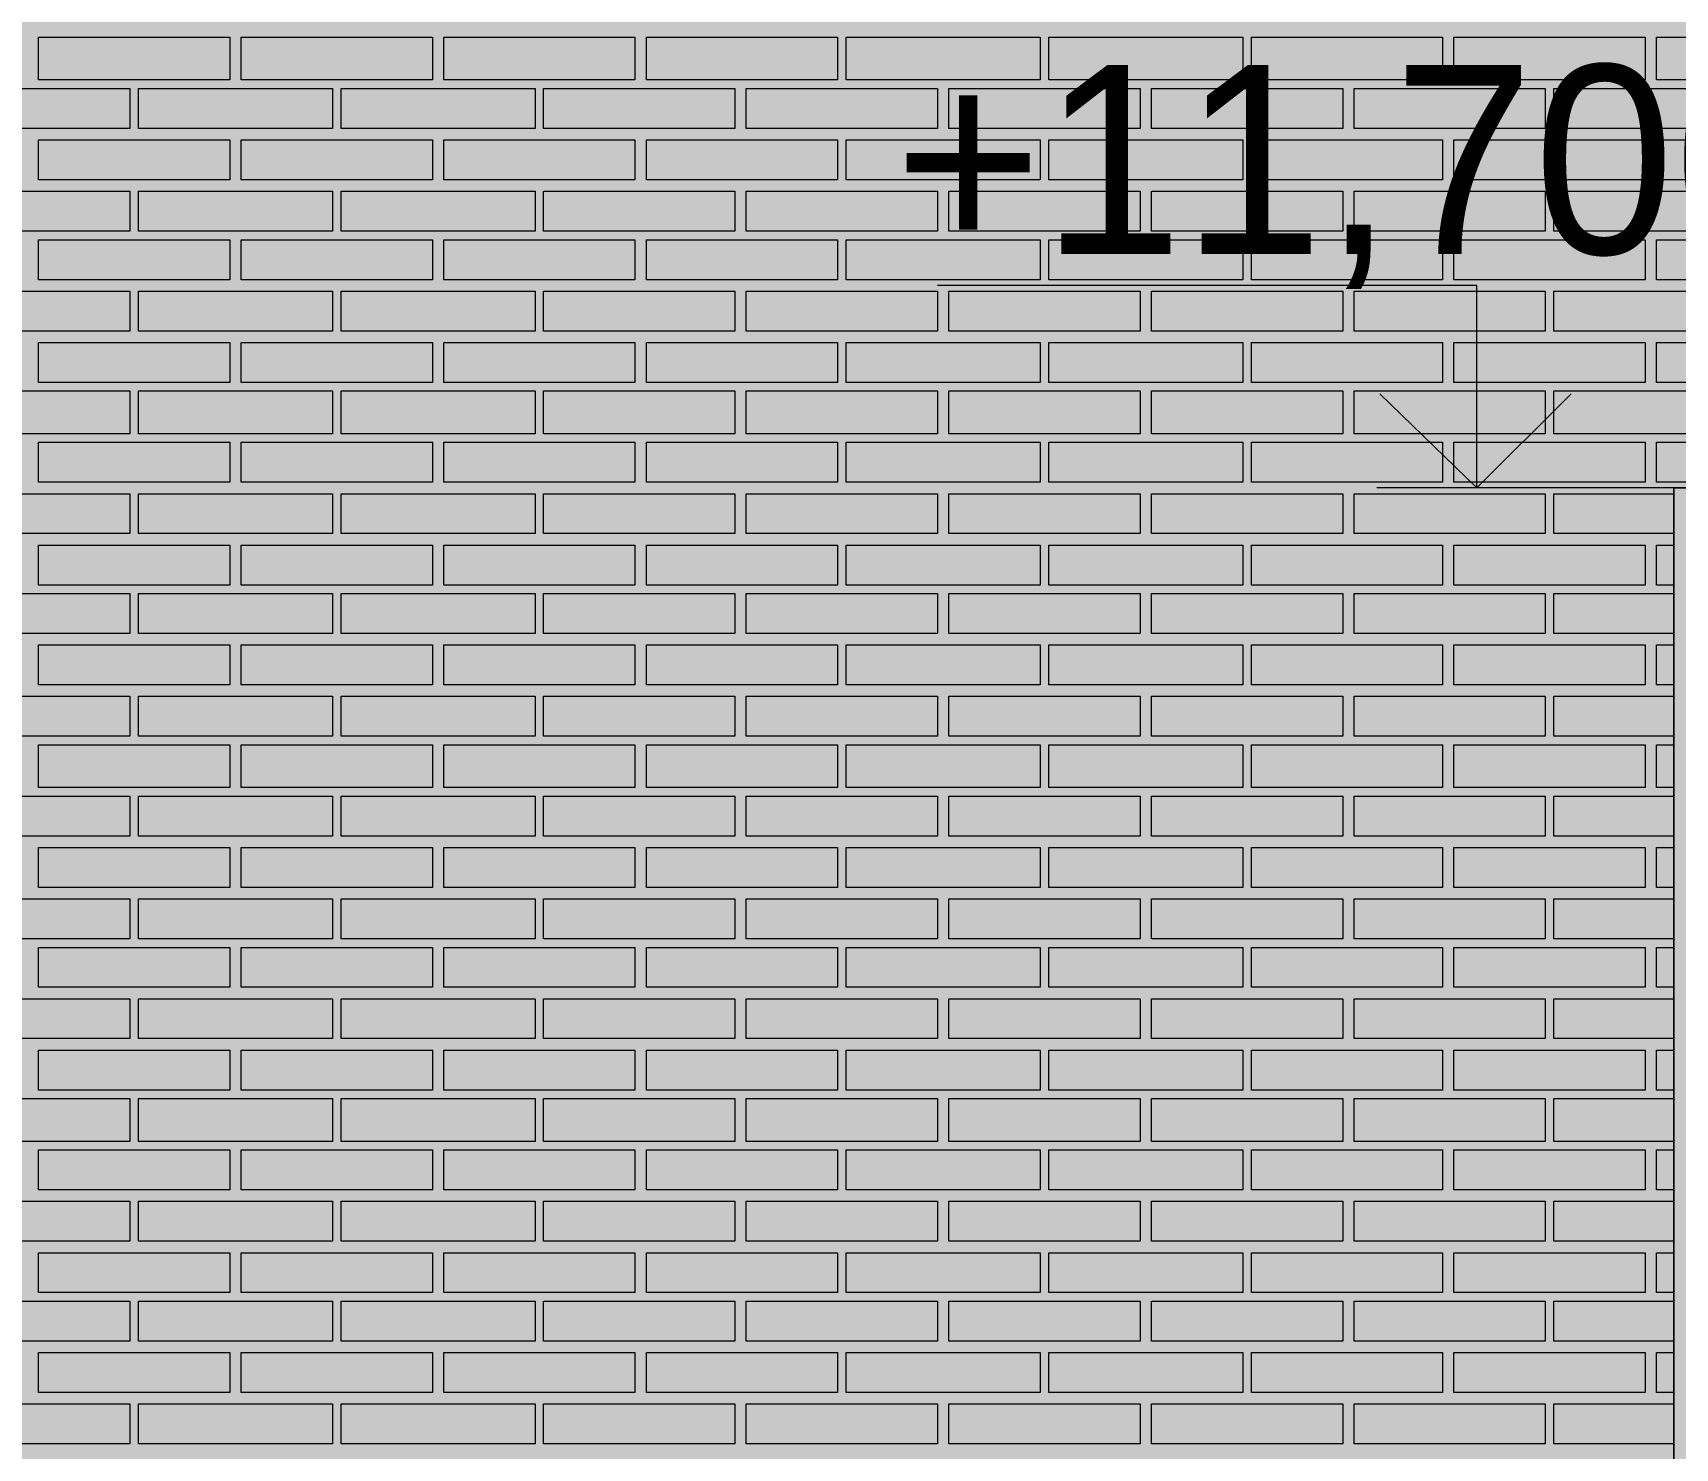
# Model space of a CAD drawing. Header units: millimetres. Extents: x -28928 to 100580, y -22867 to 36490.
# Drawn here: x -17255 to -14820, y 5506 to 7605 of the extents above; entities that cross this region are included whole.
import ezdxf

# ---------------------------------------------------------------- set-up
doc = ezdxf.new("R2010")
doc.units = ezdxf.units.MM
doc.layers.add('PDF _Геометрия', color=7, linetype='Continuous', true_color=0x8f8e8d)
doc.layers.add('PDF _Сплошная заливка', color=7, linetype='Continuous', true_color=0xffffff)
doc.layers.add('PDF _Текст', color=7, linetype='Continuous')

msp = doc.modelspace()

# ---------------------------------------------------------------- hatches: boundary and pattern name
at = {"layer": 'PDF _Сплошная заливка', "true_color": 0xdcd6cf, "transparency": 33554559}
h = msp.add_hatch(color=254, dxfattribs=at)
h.paths.add_polyline_path([(-15922.4, -4713.2), (-15922.4, -1464), (-13823.9, -1464), (-13823.9, -4713.2), (-13561.6, -4713.2), (-13561.6, -1163.6), (-19459.3, -1163.6), (-19459.3, -4713.2), (-17919.3, -4713.2), (-17919.3, -1464), (-16518.9, -1464), (-16518.9, -4713.2)])
h.paths.add_polyline_path([(-19700.5, -482.4), (-9335.1, -482.4), (-9335.1, 4218), (-12072.4, 4218), (-12072.4, 6929.9), (-9335.1, 6929.9), (-9335.1, 9028.4), (-21815.9, 9028.4), (-21815.9, -4713.2), (-19776.6, -4713.2), (-19776.6, -727.8), (-19730.1, -727.8), (-19730.1, -820.9), (-19708.9, -820.9), (-19708.9, -719.3), (-19700.5, -719.3)])
h.paths.add_polyline_path([(-10972.4, -4713.2), (-10972.4, -1464), (-9576.3, -1464), (-9576.3, -4713.2), (-9335.1, -4713.2), (-9335.1, -1163.6), (-13383.9, -1163.6), (-13383.9, -4713.2), (-13121.6, -4713.2), (-13121.6, -1464), (-11323.6, -1464), (-11323.6, -4713.2)])

# ---------------------------------------------------------------- linework, layer by layer
at = {"layer": 'PDF _Геометрия', "lineweight": 9}
for points in [[(-16963.2, 7534.9), (-17102.8, 7534.9), (-17246.6, 7534.9), (-17246.6, 7598.4), (-17102.8, 7598.4), (-16963.2, 7598.4)], [(-16662.8, 7534.9), (-16806.6, 7534.9), (-16946.3, 7534.9), (-16946.3, 7598.4), (-16806.6, 7598.4), (-16662.8, 7598.4)], [(-16362.4, 7534.9), (-16506.3, 7534.9), (-16645.9, 7534.9), (-16645.9, 7598.4), (-16506.3, 7598.4), (-16362.4, 7598.4)], [(-16062, 7534.9), (-16205.9, 7534.9), (-16345.5, 7534.9), (-16345.5, 7598.4), (-16205.9, 7598.4), (-16062, 7598.4)], [(-15761.6, 7534.9), (-15905.5, 7534.9), (-16049.3, 7534.9), (-16049.3, 7598.4), (-15905.5, 7598.4), (-15761.6, 7598.4)], [(-15461.3, 7534.9), (-15605.1, 7534.9), (-15748.9, 7534.9), (-15748.9, 7598.4), (-15605.1, 7598.4), (-15461.3, 7598.4)], [(-15165.1, 7534.9), (-15304.7, 7534.9), (-15448.6, 7534.9), (-15448.6, 7598.4), (-15304.7, 7598.4), (-15165.1, 7598.4)], [(-14864.7, 7534.9), (-15004.3, 7534.9), (-15148.2, 7534.9), (-15148.2, 7598.4), (-15004.3, 7598.4), (-14864.7, 7598.4)], [(-14564.3, 7534.9), (-14703.9, 7534.9), (-14847.8, 7534.9), (-14847.8, 7598.4), (-14703.9, 7598.4), (-14564.3, 7598.4)], [(-17111.3, 7522.2), (-17111.3, 7463), (-17394.7, 7463), (-17394.7, 7522.2)], [(-16810.9, 7522.2), (-16810.9, 7463), (-17098.6, 7463), (-17098.6, 7522.2)], [(-16510.5, 7522.2), (-16510.5, 7463), (-16798.2, 7463), (-16798.2, 7522.2)], [(-16214.3, 7522.2), (-16214.3, 7463), (-16497.8, 7463), (-16497.8, 7522.2)], [(-15913.9, 7522.2), (-15913.9, 7463), (-16197.4, 7463), (-16197.4, 7522.2)], [(-15613.6, 7522.2), (-15613.6, 7463), (-15897, 7463), (-15897, 7522.2)], [(-15313.2, 7522.2), (-15313.2, 7463), (-15596.6, 7463), (-15596.6, 7522.2)], [(-15012.8, 7522.2), (-15012.8, 7463), (-15296.3, 7463), (-15296.3, 7522.2)], [(-14712.4, 7522.2), (-14712.4, 7463), (-15000.1, 7463), (-15000.1, 7522.2)], [(-16963.2, 7386.8), (-17102.8, 7386.8), (-17246.6, 7386.8), (-17246.6, 7446), (-17102.8, 7446), (-16963.2, 7446)], [(-16662.8, 7386.8), (-16806.6, 7386.8), (-16946.3, 7386.8), (-16946.3, 7446), (-16806.6, 7446), (-16662.8, 7446)], [(-16362.4, 7386.8), (-16506.3, 7386.8), (-16645.9, 7386.8), (-16645.9, 7446), (-16506.3, 7446), (-16362.4, 7446)], [(-16062, 7386.8), (-16205.9, 7386.8), (-16345.5, 7386.8), (-16345.5, 7446), (-16205.9, 7446), (-16062, 7446)], [(-15761.6, 7386.8), (-15905.5, 7386.8), (-16049.3, 7386.8), (-16049.3, 7446), (-15905.5, 7446), (-15761.6, 7446)], [(-15461.3, 7386.8), (-15605.1, 7386.8), (-15748.9, 7386.8), (-15748.9, 7446), (-15605.1, 7446), (-15461.3, 7446)], [(-15165.1, 7386.8), (-15304.7, 7386.8), (-15448.6, 7386.8), (-15448.6, 7446), (-15304.7, 7446), (-15165.1, 7446)], [(-14864.7, 7386.8), (-15004.3, 7386.8), (-15148.2, 7386.8), (-15148.2, 7446), (-15004.3, 7446), (-14864.7, 7446)], [(-14564.3, 7386.8), (-14703.9, 7386.8), (-14847.8, 7386.8), (-14847.8, 7446), (-14703.9, 7446), (-14564.3, 7446)], [(-17111.3, 7369.9), (-17111.3, 7310.7), (-17394.7, 7310.7), (-17394.7, 7369.9)], [(-16810.9, 7369.9), (-16810.9, 7310.7), (-17098.6, 7310.7), (-17098.6, 7369.9)], [(-16510.5, 7369.9), (-16510.5, 7310.7), (-16798.2, 7310.7), (-16798.2, 7369.9)], [(-16214.3, 7369.9), (-16214.3, 7310.7), (-16497.8, 7310.7), (-16497.8, 7369.9)], [(-15913.9, 7369.9), (-15913.9, 7310.7), (-16197.4, 7310.7), (-16197.4, 7369.9)], [(-15613.6, 7369.9), (-15613.6, 7310.7), (-15897, 7310.7), (-15897, 7369.9)], [(-15313.2, 7369.9), (-15313.2, 7310.7), (-15596.6, 7310.7), (-15596.6, 7369.9)], [(-15012.8, 7369.9), (-15012.8, 7310.7), (-15296.3, 7310.7), (-15296.3, 7369.9)], [(-14712.4, 7369.9), (-14712.4, 7310.7), (-15000.1, 7310.7), (-15000.1, 7369.9)], [(-16963.2, 7238.7), (-17102.8, 7238.7), (-17246.6, 7238.7), (-17246.6, 7298), (-17102.8, 7298), (-16963.2, 7298)], [(-16662.8, 7238.7), (-16806.6, 7238.7), (-16946.3, 7238.7), (-16946.3, 7298), (-16806.6, 7298), (-16662.8, 7298)], [(-16362.4, 7238.7), (-16506.3, 7238.7), (-16645.9, 7238.7), (-16645.9, 7298), (-16506.3, 7298), (-16362.4, 7298)], [(-16062, 7238.7), (-16205.9, 7238.7), (-16345.5, 7238.7), (-16345.5, 7298), (-16205.9, 7298), (-16062, 7298)], [(-15761.6, 7238.7), (-15905.5, 7238.7), (-16049.3, 7238.7), (-16049.3, 7298), (-15905.5, 7298), (-15761.6, 7298)], [(-15461.3, 7238.7), (-15605.1, 7238.7), (-15748.9, 7238.7), (-15748.9, 7298), (-15605.1, 7298), (-15461.3, 7298)], [(-15165.1, 7238.7), (-15304.7, 7238.7), (-15448.6, 7238.7), (-15448.6, 7298), (-15304.7, 7298), (-15165.1, 7298)], [(-14864.7, 7238.7), (-15004.3, 7238.7), (-15148.2, 7238.7), (-15148.2, 7298), (-15004.3, 7298), (-14864.7, 7298)], [(-14564.3, 7238.7), (-14703.9, 7238.7), (-14847.8, 7238.7), (-14847.8, 7298), (-14703.9, 7298), (-14564.3, 7298)], [(-17111.3, 7221.8), (-17111.3, 7162.6), (-17394.7, 7162.6), (-17394.7, 7221.8)], [(-16810.9, 7221.8), (-16810.9, 7162.6), (-17098.6, 7162.6), (-17098.6, 7221.8)], [(-16510.5, 7221.8), (-16510.5, 7162.6), (-16798.2, 7162.6), (-16798.2, 7221.8)], [(-16214.3, 7221.8), (-16214.3, 7162.6), (-16497.8, 7162.6), (-16497.8, 7221.8)], [(-15913.9, 7221.8), (-15913.9, 7162.6), (-16197.4, 7162.6), (-16197.4, 7221.8)], [(-15613.6, 7221.8), (-15613.6, 7162.6), (-15897, 7162.6), (-15897, 7221.8)], [(-15313.2, 7221.8), (-15313.2, 7162.6), (-15596.6, 7162.6), (-15596.6, 7221.8)], [(-15012.8, 7221.8), (-15012.8, 7162.6), (-15296.3, 7162.6), (-15296.3, 7221.8)], [(-14712.4, 7221.8), (-14712.4, 7162.6), (-15000.1, 7162.6), (-15000.1, 7221.8)], [(-16963.2, 7086.4), (-17102.8, 7086.4), (-17246.6, 7086.4), (-17246.6, 7145.7), (-17102.8, 7145.7), (-16963.2, 7145.7)], [(-16662.8, 7086.4), (-16806.6, 7086.4), (-16946.3, 7086.4), (-16946.3, 7145.7), (-16806.6, 7145.7), (-16662.8, 7145.7)], [(-16362.4, 7086.4), (-16506.3, 7086.4), (-16645.9, 7086.4), (-16645.9, 7145.7), (-16506.3, 7145.7), (-16362.4, 7145.7)], [(-16062, 7086.4), (-16205.9, 7086.4), (-16345.5, 7086.4), (-16345.5, 7145.7), (-16205.9, 7145.7), (-16062, 7145.7)], [(-15761.6, 7086.4), (-15905.5, 7086.4), (-16049.3, 7086.4), (-16049.3, 7145.7), (-15905.5, 7145.7), (-15761.6, 7145.7)], [(-15461.3, 7086.4), (-15605.1, 7086.4), (-15748.9, 7086.4), (-15748.9, 7145.7), (-15605.1, 7145.7), (-15461.3, 7145.7)], [(-15165.1, 7086.4), (-15304.7, 7086.4), (-15448.6, 7086.4), (-15448.6, 7145.7), (-15304.7, 7145.7), (-15165.1, 7145.7)], [(-14864.7, 7086.4), (-15004.3, 7086.4), (-15148.2, 7086.4), (-15148.2, 7145.7), (-15004.3, 7145.7), (-14864.7, 7145.7)], [(-14564.3, 7086.4), (-14703.9, 7086.4), (-14847.8, 7086.4), (-14847.8, 7145.7), (-14703.9, 7145.7), (-14564.3, 7145.7)], [(-17111.3, 7073.7), (-17111.3, 7010.3), (-17394.7, 7010.3), (-17394.7, 7073.7)], [(-16810.9, 7073.7), (-16810.9, 7010.3), (-17098.6, 7010.3), (-17098.6, 7073.7)], [(-16510.5, 7073.7), (-16510.5, 7010.3), (-16798.2, 7010.3), (-16798.2, 7073.7)], [(-16214.3, 7073.7), (-16214.3, 7010.3), (-16497.8, 7010.3), (-16497.8, 7073.7)], [(-15913.9, 7073.7), (-15913.9, 7010.3), (-16197.4, 7010.3), (-16197.4, 7073.7)], [(-15613.6, 7073.7), (-15613.6, 7010.3), (-15897, 7010.3), (-15897, 7073.7)], [(-15313.2, 7073.7), (-15313.2, 7010.3), (-15596.6, 7010.3), (-15596.6, 7073.7)], [(-15012.8, 7073.7), (-15012.8, 7010.3), (-15296.3, 7010.3), (-15296.3, 7073.7)], [(-14712.4, 7073.7), (-14712.4, 7010.3), (-15000.1, 7010.3), (-15000.1, 7073.7)], [(-16963.2, 6938.4), (-17102.8, 6938.4), (-17246.6, 6938.4), (-17246.6, 6997.6), (-17102.8, 6997.6), (-16963.2, 6997.6)], [(-16662.8, 6938.4), (-16806.6, 6938.4), (-16946.3, 6938.4), (-16946.3, 6997.6), (-16806.6, 6997.6), (-16662.8, 6997.6)], [(-16362.4, 6938.4), (-16506.3, 6938.4), (-16645.9, 6938.4), (-16645.9, 6997.6), (-16506.3, 6997.6), (-16362.4, 6997.6)], [(-16062, 6938.4), (-16205.9, 6938.4), (-16345.5, 6938.4), (-16345.5, 6997.6), (-16205.9, 6997.6), (-16062, 6997.6)], [(-15761.6, 6938.4), (-15905.5, 6938.4), (-16049.3, 6938.4), (-16049.3, 6997.6), (-15905.5, 6997.6), (-15761.6, 6997.6)], [(-15461.3, 6938.4), (-15605.1, 6938.4), (-15748.9, 6938.4), (-15748.9, 6997.6), (-15605.1, 6997.6), (-15461.3, 6997.6)], [(-15165.1, 6938.4), (-15304.7, 6938.4), (-15448.6, 6938.4), (-15448.6, 6997.6), (-15304.7, 6997.6), (-15165.1, 6997.6)], [(-14864.7, 6938.4), (-15004.3, 6938.4), (-15148.2, 6938.4), (-15148.2, 6997.6), (-15004.3, 6997.6), (-14864.7, 6997.6)], [(-14564.3, 6938.4), (-14703.9, 6938.4), (-14847.8, 6938.4), (-14847.8, 6997.6), (-14703.9, 6997.6), (-14564.3, 6997.6)], [(-17111.3, 6921.4), (-17111.3, 6862.2), (-17394.7, 6862.2), (-17394.7, 6921.4)], [(-16810.9, 6921.4), (-16810.9, 6862.2), (-17098.6, 6862.2), (-17098.6, 6921.4)], [(-16510.5, 6921.4), (-16510.5, 6862.2), (-16798.2, 6862.2), (-16798.2, 6921.4)], [(-16214.3, 6921.4), (-16214.3, 6862.2), (-16497.8, 6862.2), (-16497.8, 6921.4)], [(-15913.9, 6921.4), (-15913.9, 6862.2), (-16197.4, 6862.2), (-16197.4, 6921.4)], [(-15613.6, 6921.4), (-15613.6, 6862.2), (-15897, 6862.2), (-15897, 6921.4)], [(-15313.2, 6921.4), (-15313.2, 6862.2), (-15596.6, 6862.2), (-15596.6, 6921.4)], [(-15012.8, 6921.4), (-15012.8, 6862.2), (-15296.3, 6862.2), (-15296.3, 6921.4)], [(-16963.2, 6786), (-17102.8, 6786), (-17246.6, 6786), (-17246.6, 6845.3), (-17102.8, 6845.3), (-16963.2, 6845.3)], [(-16662.8, 6786), (-16806.6, 6786), (-16946.3, 6786), (-16946.3, 6845.3), (-16806.6, 6845.3), (-16662.8, 6845.3)], [(-16362.4, 6786), (-16506.3, 6786), (-16645.9, 6786), (-16645.9, 6845.3), (-16506.3, 6845.3), (-16362.4, 6845.3)], [(-16062, 6786), (-16205.9, 6786), (-16345.5, 6786), (-16345.5, 6845.3), (-16205.9, 6845.3), (-16062, 6845.3)], [(-15761.6, 6786), (-15905.5, 6786), (-16049.3, 6786), (-16049.3, 6845.3), (-15905.5, 6845.3), (-15761.6, 6845.3)], [(-15461.3, 6786), (-15605.1, 6786), (-15748.9, 6786), (-15748.9, 6845.3), (-15605.1, 6845.3), (-15461.3, 6845.3)], [(-15165.1, 6786), (-15304.7, 6786), (-15448.6, 6786), (-15448.6, 6845.3), (-15304.7, 6845.3), (-15165.1, 6845.3)], [(-14864.7, 6786), (-15004.3, 6786), (-15148.2, 6786), (-15148.2, 6845.3), (-15004.3, 6845.3), (-14864.7, 6845.3)], [(-17111.3, 6773.4), (-17111.3, 6714.1), (-17394.7, 6714.1), (-17394.7, 6773.4)], [(-16810.9, 6773.4), (-16810.9, 6714.1), (-17098.6, 6714.1), (-17098.6, 6773.4)], [(-16510.5, 6773.4), (-16510.5, 6714.1), (-16798.2, 6714.1), (-16798.2, 6773.4)], [(-16214.3, 6773.4), (-16214.3, 6714.1), (-16497.8, 6714.1), (-16497.8, 6773.4)], [(-15913.9, 6773.4), (-15913.9, 6714.1), (-16197.4, 6714.1), (-16197.4, 6773.4)], [(-15613.6, 6773.4), (-15613.6, 6714.1), (-15897, 6714.1), (-15897, 6773.4)], [(-15313.2, 6773.4), (-15313.2, 6714.1), (-15596.6, 6714.1), (-15596.6, 6773.4)], [(-15012.8, 6773.4), (-15012.8, 6714.1), (-15296.3, 6714.1), (-15296.3, 6773.4)], [(-16963.2, 6638), (-17102.8, 6638), (-17246.6, 6638), (-17246.6, 6697.2), (-17102.8, 6697.2), (-16963.2, 6697.2)], [(-16662.8, 6638), (-16806.6, 6638), (-16946.3, 6638), (-16946.3, 6697.2), (-16806.6, 6697.2), (-16662.8, 6697.2)], [(-16362.4, 6638), (-16506.3, 6638), (-16645.9, 6638), (-16645.9, 6697.2), (-16506.3, 6697.2), (-16362.4, 6697.2)], [(-16062, 6638), (-16205.9, 6638), (-16345.5, 6638), (-16345.5, 6697.2), (-16205.9, 6697.2), (-16062, 6697.2)], [(-15761.6, 6638), (-15905.5, 6638), (-16049.3, 6638), (-16049.3, 6697.2), (-15905.5, 6697.2), (-15761.6, 6697.2)], [(-15461.3, 6638), (-15605.1, 6638), (-15748.9, 6638), (-15748.9, 6697.2), (-15605.1, 6697.2), (-15461.3, 6697.2)], [(-15165.1, 6638), (-15304.7, 6638), (-15448.6, 6638), (-15448.6, 6697.2), (-15304.7, 6697.2), (-15165.1, 6697.2)], [(-14864.7, 6638), (-15004.3, 6638), (-15148.2, 6638), (-15148.2, 6697.2), (-15004.3, 6697.2), (-14864.7, 6697.2)], [(-17111.3, 6621), (-17111.3, 6561.8), (-17394.7, 6561.8), (-17394.7, 6621)], [(-16810.9, 6621), (-16810.9, 6561.8), (-17098.6, 6561.8), (-17098.6, 6621)], [(-16510.5, 6621), (-16510.5, 6561.8), (-16798.2, 6561.8), (-16798.2, 6621)], [(-16214.3, 6621), (-16214.3, 6561.8), (-16497.8, 6561.8), (-16497.8, 6621)], [(-15913.9, 6621), (-15913.9, 6561.8), (-16197.4, 6561.8), (-16197.4, 6621)], [(-15613.6, 6621), (-15613.6, 6561.8), (-15897, 6561.8), (-15897, 6621)], [(-15313.2, 6621), (-15313.2, 6561.8), (-15596.6, 6561.8), (-15596.6, 6621)], [(-15012.8, 6621), (-15012.8, 6561.8), (-15296.3, 6561.8), (-15296.3, 6621)], [(-16963.2, 6485.7), (-17102.8, 6485.7), (-17246.6, 6485.7), (-17246.6, 6549.1), (-17102.8, 6549.1), (-16963.2, 6549.1)], [(-16662.8, 6485.7), (-16806.6, 6485.7), (-16946.3, 6485.7), (-16946.3, 6549.1), (-16806.6, 6549.1), (-16662.8, 6549.1)], [(-16362.4, 6485.7), (-16506.3, 6485.7), (-16645.9, 6485.7), (-16645.9, 6549.1), (-16506.3, 6549.1), (-16362.4, 6549.1)], [(-16062, 6485.7), (-16205.9, 6485.7), (-16345.5, 6485.7), (-16345.5, 6549.1), (-16205.9, 6549.1), (-16062, 6549.1)], [(-15761.6, 6485.7), (-15905.5, 6485.7), (-16049.3, 6485.7), (-16049.3, 6549.1), (-15905.5, 6549.1), (-15761.6, 6549.1)], [(-15461.3, 6485.7), (-15605.1, 6485.7), (-15748.9, 6485.7), (-15748.9, 6549.1), (-15605.1, 6549.1), (-15461.3, 6549.1)], [(-15165.1, 6485.7), (-15304.7, 6485.7), (-15448.6, 6485.7), (-15448.6, 6549.1), (-15304.7, 6549.1), (-15165.1, 6549.1)], [(-14864.7, 6485.7), (-15004.3, 6485.7), (-15148.2, 6485.7), (-15148.2, 6549.1), (-15004.3, 6549.1), (-14864.7, 6549.1)], [(-17111.3, 6473), (-17111.3, 6413.7), (-17394.7, 6413.7), (-17394.7, 6473)], [(-16810.9, 6473), (-16810.9, 6413.7), (-17098.6, 6413.7), (-17098.6, 6473)], [(-16510.5, 6473), (-16510.5, 6413.7), (-16798.2, 6413.7), (-16798.2, 6473)], [(-16214.3, 6473), (-16214.3, 6413.7), (-16497.8, 6413.7), (-16497.8, 6473)], [(-15913.9, 6473), (-15913.9, 6413.7), (-16197.4, 6413.7), (-16197.4, 6473)], [(-15613.6, 6473), (-15613.6, 6413.7), (-15897, 6413.7), (-15897, 6473)], [(-15313.2, 6473), (-15313.2, 6413.7), (-15596.6, 6413.7), (-15596.6, 6473)], [(-15012.8, 6473), (-15012.8, 6413.7), (-15296.3, 6413.7), (-15296.3, 6473)], [(-16963.2, 6337.6), (-17102.8, 6337.6), (-17246.6, 6337.6), (-17246.6, 6396.8), (-17102.8, 6396.8), (-16963.2, 6396.8)], [(-16662.8, 6337.6), (-16806.6, 6337.6), (-16946.3, 6337.6), (-16946.3, 6396.8), (-16806.6, 6396.8), (-16662.8, 6396.8)], [(-16362.4, 6337.6), (-16506.3, 6337.6), (-16645.9, 6337.6), (-16645.9, 6396.8), (-16506.3, 6396.8), (-16362.4, 6396.8)], [(-16062, 6337.6), (-16205.9, 6337.6), (-16345.5, 6337.6), (-16345.5, 6396.8), (-16205.9, 6396.8), (-16062, 6396.8)], [(-15761.6, 6337.6), (-15905.5, 6337.6), (-16049.3, 6337.6), (-16049.3, 6396.8), (-15905.5, 6396.8), (-15761.6, 6396.8)], [(-15461.3, 6337.6), (-15605.1, 6337.6), (-15748.9, 6337.6), (-15748.9, 6396.8), (-15605.1, 6396.8), (-15461.3, 6396.8)], [(-15165.1, 6337.6), (-15304.7, 6337.6), (-15448.6, 6337.6), (-15448.6, 6396.8), (-15304.7, 6396.8), (-15165.1, 6396.8)], [(-14864.7, 6337.6), (-15004.3, 6337.6), (-15148.2, 6337.6), (-15148.2, 6396.8), (-15004.3, 6396.8), (-14864.7, 6396.8)], [(-17111.3, 6320.7), (-17111.3, 6261.4), (-17394.7, 6261.4), (-17394.7, 6320.7)], [(-16810.9, 6320.7), (-16810.9, 6261.4), (-17098.6, 6261.4), (-17098.6, 6320.7)], [(-16510.5, 6320.7), (-16510.5, 6261.4), (-16798.2, 6261.4), (-16798.2, 6320.7)], [(-16214.3, 6320.7), (-16214.3, 6261.4), (-16497.8, 6261.4), (-16497.8, 6320.7)], [(-15913.9, 6320.7), (-15913.9, 6261.4), (-16197.4, 6261.4), (-16197.4, 6320.7)], [(-15613.6, 6320.7), (-15613.6, 6261.4), (-15897, 6261.4), (-15897, 6320.7)], [(-15313.2, 6320.7), (-15313.2, 6261.4), (-15596.6, 6261.4), (-15596.6, 6320.7)], [(-15012.8, 6320.7), (-15012.8, 6261.4), (-15296.3, 6261.4), (-15296.3, 6320.7)], [(-16963.2, 6189.5), (-17102.8, 6189.5), (-17246.6, 6189.5), (-17246.6, 6248.7), (-17102.8, 6248.7), (-16963.2, 6248.7)], [(-16662.8, 6189.5), (-16806.6, 6189.5), (-16946.3, 6189.5), (-16946.3, 6248.7), (-16806.6, 6248.7), (-16662.8, 6248.7)], [(-16362.4, 6189.5), (-16506.3, 6189.5), (-16645.9, 6189.5), (-16645.9, 6248.7), (-16506.3, 6248.7), (-16362.4, 6248.7)], [(-16062, 6189.5), (-16205.9, 6189.5), (-16345.5, 6189.5), (-16345.5, 6248.7), (-16205.9, 6248.7), (-16062, 6248.7)], [(-15761.6, 6189.5), (-15905.5, 6189.5), (-16049.3, 6189.5), (-16049.3, 6248.7), (-15905.5, 6248.7), (-15761.6, 6248.7)], [(-15461.3, 6189.5), (-15605.1, 6189.5), (-15748.9, 6189.5), (-15748.9, 6248.7), (-15605.1, 6248.7), (-15461.3, 6248.7)], [(-15165.1, 6189.5), (-15304.7, 6189.5), (-15448.6, 6189.5), (-15448.6, 6248.7), (-15304.7, 6248.7), (-15165.1, 6248.7)], [(-14864.7, 6189.5), (-15004.3, 6189.5), (-15148.2, 6189.5), (-15148.2, 6248.7), (-15004.3, 6248.7), (-14864.7, 6248.7)], [(-17111.3, 6172.6), (-17111.3, 6113.4), (-17394.7, 6113.4), (-17394.7, 6172.6)], [(-16810.9, 6172.6), (-16810.9, 6113.4), (-17098.6, 6113.4), (-17098.6, 6172.6)], [(-16510.5, 6172.6), (-16510.5, 6113.4), (-16798.2, 6113.4), (-16798.2, 6172.6)], [(-16214.3, 6172.6), (-16214.3, 6113.4), (-16497.8, 6113.4), (-16497.8, 6172.6)], [(-15913.9, 6172.6), (-15913.9, 6113.4), (-16197.4, 6113.4), (-16197.4, 6172.6)], [(-15613.6, 6172.6), (-15613.6, 6113.4), (-15897, 6113.4), (-15897, 6172.6)], [(-15313.2, 6172.6), (-15313.2, 6113.4), (-15596.6, 6113.4), (-15596.6, 6172.6)], [(-15012.8, 6172.6), (-15012.8, 6113.4), (-15296.3, 6113.4), (-15296.3, 6172.6)], [(-16963.2, 6037.2), (-17102.8, 6037.2), (-17246.6, 6037.2), (-17246.6, 6096.4), (-17102.8, 6096.4), (-16963.2, 6096.4)], [(-16662.8, 6037.2), (-16806.6, 6037.2), (-16946.3, 6037.2), (-16946.3, 6096.4), (-16806.6, 6096.4), (-16662.8, 6096.4)], [(-16362.4, 6037.2), (-16506.3, 6037.2), (-16645.9, 6037.2), (-16645.9, 6096.4), (-16506.3, 6096.4), (-16362.4, 6096.4)], [(-16062, 6037.2), (-16205.9, 6037.2), (-16345.5, 6037.2), (-16345.5, 6096.4), (-16205.9, 6096.4), (-16062, 6096.4)], [(-15761.6, 6037.2), (-15905.5, 6037.2), (-16049.3, 6037.2), (-16049.3, 6096.4), (-15905.5, 6096.4), (-15761.6, 6096.4)], [(-15461.3, 6037.2), (-15605.1, 6037.2), (-15748.9, 6037.2), (-15748.9, 6096.4), (-15605.1, 6096.4), (-15461.3, 6096.4)], [(-15165.1, 6037.2), (-15304.7, 6037.2), (-15448.6, 6037.2), (-15448.6, 6096.4), (-15304.7, 6096.4), (-15165.1, 6096.4)], [(-14864.7, 6037.2), (-15004.3, 6037.2), (-15148.2, 6037.2), (-15148.2, 6096.4), (-15004.3, 6096.4), (-14864.7, 6096.4)], [(-17111.3, 6024.5), (-17111.3, 5961), (-17394.7, 5961), (-17394.7, 6024.5)], [(-16810.9, 6024.5), (-16810.9, 5961), (-17098.6, 5961), (-17098.6, 6024.5)], [(-16510.5, 6024.5), (-16510.5, 5961), (-16798.2, 5961), (-16798.2, 6024.5)], [(-16214.3, 6024.5), (-16214.3, 5961), (-16497.8, 5961), (-16497.8, 6024.5)], [(-15913.9, 6024.5), (-15913.9, 5961), (-16197.4, 5961), (-16197.4, 6024.5)], [(-15613.6, 6024.5), (-15613.6, 5961), (-15897, 5961), (-15897, 6024.5)], [(-15313.2, 6024.5), (-15313.2, 5961), (-15596.6, 5961), (-15596.6, 6024.5)], [(-15012.8, 6024.5), (-15012.8, 5961), (-15296.3, 5961), (-15296.3, 6024.5)], [(-16963.2, 5889.1), (-17102.8, 5889.1), (-17246.6, 5889.1), (-17246.6, 5948.4), (-17102.8, 5948.4), (-16963.2, 5948.4)], [(-16662.8, 5889.1), (-16806.6, 5889.1), (-16946.3, 5889.1), (-16946.3, 5948.4), (-16806.6, 5948.4), (-16662.8, 5948.4)], [(-16362.4, 5889.1), (-16506.3, 5889.1), (-16645.9, 5889.1), (-16645.9, 5948.4), (-16506.3, 5948.4), (-16362.4, 5948.4)], [(-16062, 5889.1), (-16205.9, 5889.1), (-16345.5, 5889.1), (-16345.5, 5948.4), (-16205.9, 5948.4), (-16062, 5948.4)], [(-15761.6, 5889.1), (-15905.5, 5889.1), (-16049.3, 5889.1), (-16049.3, 5948.4), (-15905.5, 5948.4), (-15761.6, 5948.4)], [(-15461.3, 5889.1), (-15605.1, 5889.1), (-15748.9, 5889.1), (-15748.9, 5948.4), (-15605.1, 5948.4), (-15461.3, 5948.4)], [(-15165.1, 5889.1), (-15304.7, 5889.1), (-15448.6, 5889.1), (-15448.6, 5948.4), (-15304.7, 5948.4), (-15165.1, 5948.4)], [(-14864.7, 5889.1), (-15004.3, 5889.1), (-15148.2, 5889.1), (-15148.2, 5948.4), (-15004.3, 5948.4), (-14864.7, 5948.4)], [(-17111.3, 5872.2), (-17111.3, 5813), (-17394.7, 5813), (-17394.7, 5872.2)], [(-16810.9, 5872.2), (-16810.9, 5813), (-17098.6, 5813), (-17098.6, 5872.2)], [(-16510.5, 5872.2), (-16510.5, 5813), (-16798.2, 5813), (-16798.2, 5872.2)], [(-16214.3, 5872.2), (-16214.3, 5813), (-16497.8, 5813), (-16497.8, 5872.2)], [(-15913.9, 5872.2), (-15913.9, 5813), (-16197.4, 5813), (-16197.4, 5872.2)], [(-15613.6, 5872.2), (-15613.6, 5813), (-15897, 5813), (-15897, 5872.2)], [(-15313.2, 5872.2), (-15313.2, 5813), (-15596.6, 5813), (-15596.6, 5872.2)], [(-15012.8, 5872.2), (-15012.8, 5813), (-15296.3, 5813), (-15296.3, 5872.2)], [(-16963.2, 5736.8), (-17102.8, 5736.8), (-17246.6, 5736.8), (-17246.6, 5796), (-17102.8, 5796), (-16963.2, 5796)], [(-16662.8, 5736.8), (-16806.6, 5736.8), (-16946.3, 5736.8), (-16946.3, 5796), (-16806.6, 5796), (-16662.8, 5796)], [(-16362.4, 5736.8), (-16506.3, 5736.8), (-16645.9, 5736.8), (-16645.9, 5796), (-16506.3, 5796), (-16362.4, 5796)], [(-16062, 5736.8), (-16205.9, 5736.8), (-16345.5, 5736.8), (-16345.5, 5796), (-16205.9, 5796), (-16062, 5796)], [(-15761.6, 5736.8), (-15905.5, 5736.8), (-16049.3, 5736.8), (-16049.3, 5796), (-15905.5, 5796), (-15761.6, 5796)], [(-15461.3, 5736.8), (-15605.1, 5736.8), (-15748.9, 5736.8), (-15748.9, 5796), (-15605.1, 5796), (-15461.3, 5796)], [(-15165.1, 5736.8), (-15304.7, 5736.8), (-15448.6, 5736.8), (-15448.6, 5796), (-15304.7, 5796), (-15165.1, 5796)], [(-14864.7, 5736.8), (-15004.3, 5736.8), (-15148.2, 5736.8), (-15148.2, 5796), (-15004.3, 5796), (-14864.7, 5796)], [(-17111.3, 5724.1), (-17111.3, 5664.9), (-17394.7, 5664.9), (-17394.7, 5724.1)], [(-16810.9, 5724.1), (-16810.9, 5664.9), (-17098.6, 5664.9), (-17098.6, 5724.1)], [(-16510.5, 5724.1), (-16510.5, 5664.9), (-16798.2, 5664.9), (-16798.2, 5724.1)], [(-16214.3, 5724.1), (-16214.3, 5664.9), (-16497.8, 5664.9), (-16497.8, 5724.1)], [(-15913.9, 5724.1), (-15913.9, 5664.9), (-16197.4, 5664.9), (-16197.4, 5724.1)], [(-15613.6, 5724.1), (-15613.6, 5664.9), (-15897, 5664.9), (-15897, 5724.1)], [(-15313.2, 5724.1), (-15313.2, 5664.9), (-15596.6, 5664.9), (-15596.6, 5724.1)], [(-15012.8, 5724.1), (-15012.8, 5664.9), (-15296.3, 5664.9), (-15296.3, 5724.1)], [(-16963.2, 5588.7), (-17102.8, 5588.7), (-17246.6, 5588.7), (-17246.6, 5648), (-17102.8, 5648), (-16963.2, 5648)], [(-16662.8, 5588.7), (-16806.6, 5588.7), (-16946.3, 5588.7), (-16946.3, 5648), (-16806.6, 5648), (-16662.8, 5648)], [(-16362.4, 5588.7), (-16506.3, 5588.7), (-16645.9, 5588.7), (-16645.9, 5648), (-16506.3, 5648), (-16362.4, 5648)], [(-16062, 5588.7), (-16205.9, 5588.7), (-16345.5, 5588.7), (-16345.5, 5648), (-16205.9, 5648), (-16062, 5648)], [(-15761.6, 5588.7), (-15905.5, 5588.7), (-16049.3, 5588.7), (-16049.3, 5648), (-15905.5, 5648), (-15761.6, 5648)], [(-15461.3, 5588.7), (-15605.1, 5588.7), (-15748.9, 5588.7), (-15748.9, 5648), (-15605.1, 5648), (-15461.3, 5648)], [(-15165.1, 5588.7), (-15304.7, 5588.7), (-15448.6, 5588.7), (-15448.6, 5648), (-15304.7, 5648), (-15165.1, 5648)], [(-14864.7, 5588.7), (-15004.3, 5588.7), (-15148.2, 5588.7), (-15148.2, 5648), (-15004.3, 5648), (-14864.7, 5648)], [(-17111.3, 5571.8), (-17111.3, 5512.6), (-17394.7, 5512.6), (-17394.7, 5571.8)], [(-16810.9, 5571.8), (-16810.9, 5512.6), (-17098.6, 5512.6), (-17098.6, 5571.8)], [(-16510.5, 5571.8), (-16510.5, 5512.6), (-16798.2, 5512.6), (-16798.2, 5571.8)], [(-16214.3, 5571.8), (-16214.3, 5512.6), (-16497.8, 5512.6), (-16497.8, 5571.8)], [(-15913.9, 5571.8), (-15913.9, 5512.6), (-16197.4, 5512.6), (-16197.4, 5571.8)], [(-15613.6, 5571.8), (-15613.6, 5512.6), (-15897, 5512.6), (-15897, 5571.8)], [(-15313.2, 5571.8), (-15313.2, 5512.6), (-15596.6, 5512.6), (-15596.6, 5571.8)], [(-15012.8, 5571.8), (-15012.8, 5512.6), (-15296.3, 5512.6), (-15296.3, 5571.8)]]:
    msp.add_lwpolyline(points, close=True, dxfattribs=at)
at = {"layer": 'PDF _Геометрия', "color": 7, "lineweight": 9}
for points in [[(-14344.3, 6929.9), (-14894.3, 6929.9), (-15114.3, 6929.9), (-15114.3, 7230.3), (-15913.9, 7230.3)], [(-14962, 6929.9), (-15262.4, 6929.9)], [(-14771.6, 6929.9), (-14822.4, 6929.9), (-14822.4, 6853.7), (-14822.4, 5580.3), (-14822.4, 4306.8), (-14822.4, 4230.7), (-14822.4, 6929.9), (-13823.9, 6929.9)]]:
    msp.add_lwpolyline(points, dxfattribs=at)
at = {"layer": 'PDF _Геометрия', "color": 7, "lineweight": 18}
msp.add_lwpolyline([(-14974.7, 7069.5), (-15114.3, 6929.9), (-15258.2, 7069.5)], dxfattribs=at)
at = {"layer": 'PDF _Геометрия', "lineweight": 9}
for points in [[(-14822.4, 6862.2), (-15000.1, 6862.2), (-15000.1, 6921.4), (-14822.4, 6921.4)], [(-14822.4, 6786), (-14847.8, 6786), (-14847.8, 6845.3), (-14822.4, 6845.3)], [(-14822.4, 6714.1), (-15000.1, 6714.1), (-15000.1, 6773.4), (-14822.4, 6773.4)], [(-14822.4, 6638), (-14847.8, 6638), (-14847.8, 6697.2), (-14822.4, 6697.2)], [(-14822.4, 6561.8), (-15000.1, 6561.8), (-15000.1, 6621), (-14822.4, 6621)], [(-14822.4, 6485.7), (-14847.8, 6485.7), (-14847.8, 6549.1), (-14822.4, 6549.1)], [(-14822.4, 6413.7), (-15000.1, 6413.7), (-15000.1, 6473), (-14822.4, 6473)], [(-14822.4, 6337.6), (-14847.8, 6337.6), (-14847.8, 6396.8), (-14822.4, 6396.8)], [(-14822.4, 6261.4), (-15000.1, 6261.4), (-15000.1, 6320.7), (-14822.4, 6320.7)], [(-14822.4, 6189.5), (-14847.8, 6189.5), (-14847.8, 6248.7), (-14822.4, 6248.7)], [(-14822.4, 6113.4), (-15000.1, 6113.4), (-15000.1, 6172.6), (-14822.4, 6172.6)], [(-14822.4, 6037.2), (-14847.8, 6037.2), (-14847.8, 6096.4), (-14822.4, 6096.4)], [(-14822.4, 5961), (-15000.1, 5961), (-15000.1, 6024.5), (-14822.4, 6024.5)], [(-14822.4, 5889.1), (-14847.8, 5889.1), (-14847.8, 5948.4), (-14822.4, 5948.4)], [(-14822.4, 5813), (-15000.1, 5813), (-15000.1, 5872.2), (-14822.4, 5872.2)], [(-14822.4, 5736.8), (-14847.8, 5736.8), (-14847.8, 5796), (-14822.4, 5796)], [(-14822.4, 5664.9), (-15000.1, 5664.9), (-15000.1, 5724.1), (-14822.4, 5724.1)], [(-14822.4, 5588.7), (-14847.8, 5588.7), (-14847.8, 5648), (-14822.4, 5648)], [(-14822.4, 5512.6), (-15000.1, 5512.6), (-15000.1, 5571.8), (-14822.4, 5571.8)]]:
    msp.add_lwpolyline(points, dxfattribs=at)

# ---------------------------------------------------------------- texts
at = {"layer": 'PDF _Текст', "insert": (-15977.7, 7390.9), "char_height": 280.13, "attachment_point": 4, "style": ''}
msp.add_mtext('+11,700', dxfattribs=at)

doc.saveas('drawing.dxf')
